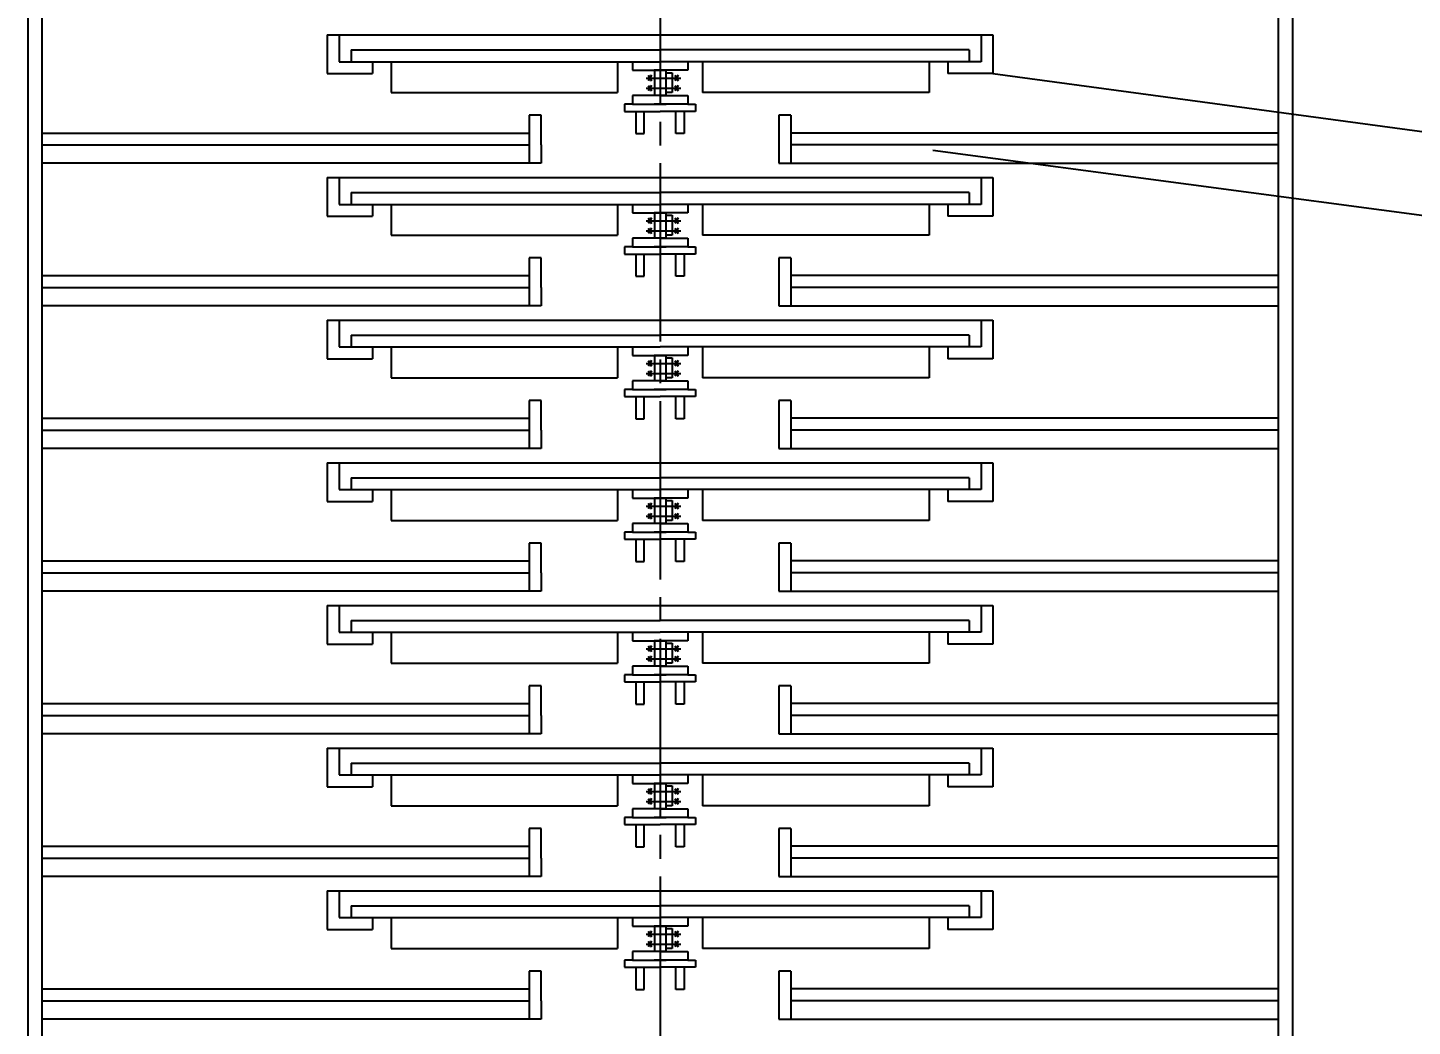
# Model space of a CAD drawing. Extents: x -42 to 819, y -365 to 844.
# Drawn here: x 106.7 to 223.2, y 549.7 to 633.7 of the extents above; entities that cross this region are included whole.
import ezdxf

# ---------------------------------------------------------------- set-up
doc = ezdxf.new("R2010")
doc.units = 0
doc.header["$MEASUREMENT"] = 0
doc.linetypes.add('CENTER', pattern=[20, 15, -1.5, 2, -1.5])
doc.layers.get('0').update_dxf_attribs({"linetype": 'CONTINUOUS'})
doc.layers.get('DEFPOINTS').update_dxf_attribs({"linetype": 'CONTINUOUS'})
for name, color, linetype in [('1', 2, 'CONTINUOUS'), ('2', 1, 'CONTINUOUS'), ('3', 3, 'CENTER'), ('DIM', 4, 'CONTINUOUS')]:
    doc.layers.add(name, color=color, linetype=linetype)
doc.styles.add('SBHZ', font='ROMANS', dxfattribs={"width": 0.85, "bigfont": 'SBTXT'})
doc.dimstyles.get("Standard").update_dxf_attribs({"dimtxt": 3, "dimasz": 3, "dimexe": 2, "dimexo": 0.0625, "dimgap": 1.2, "dimtad": 1, "dimdec": 4, "dimzin": 0, "dimdsep": 46, "dimtxsty": 'SBHZ', "dimcen": 0.09, "dimadec": 0, "dimazin": 0, "dimtfac": 1, "dimtdec": 4, "dimtmove": 2, "dimatfit": 3, "dimfxl": 0, "dimtolj": 1, "dimtzin": 0, "dimarcsym": 0})

# ---------------------------------------------------------------- blocks, each defined once
blk = doc.blocks.new('*D128')
at = {"color": 0, "linetype": 'ByBlock'}
for p, q in [((147.04, 735.5), (259.54, 735.5)), ((257.54, -209.76), (257.54, 732.5)), ((191.42, -212.76), (259.54, -212.76))]:
    blk.add_line(p, q, dxfattribs=at)
for points in [[(257.04, 732.5), (258.04, 732.5), (257.54, 735.5)], [(257.04, -209.76), (258.04, -209.76), (257.54, -212.76)]]:
    blk.add_solid(points, dxfattribs=at)
at = {"layer": 'DEFPOINTS', "color": 0, "linetype": 'ByBlock'}
for p in [(146.97, 735.5), (257.54, 735.5), (191.36, -212.76)]:
    blk.add_point(p, dxfattribs=at)
at = {"color": 0, "linetype": 'ByBlock', "insert": (254.84, 261.37), "char_height": 3, "attachment_point": 5, "rotation": 90, "style": 'SBHZ'}
blk.add_mtext('\\A1;~68300', dxfattribs=at)
blk = doc.blocks.new('*D74')
at = {"color": 0, "linetype": 'ByBlock'}
for p, q in [((267.62, 637.01), (330.8, 637.01)), ((328.8, -180.54), (328.8, 634.01)), ((267.62, -183.54), (330.8, -183.54))]:
    blk.add_line(p, q, dxfattribs=at)
for points in [[(328.3, 634.01), (329.3, 634.01), (328.8, 637.01)], [(328.3, -180.54), (329.3, -180.54), (328.8, -183.54)]]:
    blk.add_solid(points, dxfattribs=at)
at = {"layer": 'DEFPOINTS', "color": 0, "linetype": 'ByBlock'}
for p in [(267.56, 637.01), (328.8, 637.01), (267.56, -183.54)]:
    blk.add_point(p, dxfattribs=at)
at = {"color": 0, "linetype": 'ByBlock', "insert": (326.1, 226.74), "char_height": 3, "attachment_point": 5, "rotation": 90, "style": 'SBHZ'}
blk.add_mtext('\\A1;62100', dxfattribs=at)
blk = doc.blocks.new('*D73')
at = {"color": 0, "linetype": 'ByBlock'}
for p, q in [((204.83, 697.8), (260.08, 697.8)), ((258.08, 441.6), (258.08, 694.8)), ((204.83, 438.6), (260.08, 438.6))]:
    blk.add_line(p, q, dxfattribs=at)
for points in [[(257.58, 694.8), (258.58, 694.8), (258.08, 697.8)], [(257.58, 441.6), (258.58, 441.6), (258.08, 438.6)]]:
    blk.add_solid(points, dxfattribs=at)
at = {"layer": 'DEFPOINTS', "color": 0, "linetype": 'ByBlock'}
for p in [(204.77, 697.8), (258.08, 697.8), (204.77, 438.6)]:
    blk.add_point(p, dxfattribs=at)
at = {"color": 0, "linetype": 'ByBlock', "insert": (254.59, 568.2), "char_height": 3, "attachment_point": 5, "rotation": 90, "style": 'SBHZ'}
blk.add_mtext('\\A1;13000 (t=12)', dxfattribs=at)
blk = doc.blocks.new('*D126')
at = {"color": 0, "linetype": 'ByBlock'}
for p, q in [((177.12, 641.8), (216.92, 641.8)), ((214.92, 452.8), (214.92, 638.8)), ((164.32, 449.8), (216.92, 449.8))]:
    blk.add_line(p, q, dxfattribs=at)
for points in [[(214.42, 638.8), (215.42, 638.8), (214.92, 641.8)], [(214.42, 452.8), (215.42, 452.8), (214.92, 449.8)]]:
    blk.add_solid(points, dxfattribs=at)
at = {"layer": 'DEFPOINTS', "color": 0, "linetype": 'ByBlock'}
for p in [(177.06, 641.8), (214.92, 641.8), (164.26, 449.8)]:
    blk.add_point(p, dxfattribs=at)
at = {"color": 0, "linetype": 'ByBlock', "insert": (211.44, 545.8), "char_height": 3, "attachment_point": 5, "rotation": 90, "style": 'SBHZ'}
blk.add_mtext('\\A1;32X300(=9600)', dxfattribs=at)

msp = doc.modelspace()

# ---------------------------------------------------------------- linework, layer by layer
at = {"layer": '1'}
for p, q in [((187.91628, 629.8004), (283.65595, 616.88157)), ((182.86853, 623.34337), (283.65595, 609.98659))]:
    msp.add_line(p, q, dxfattribs=at)
at = {"layer": '2'}
for p, q in [((107.91628, 700.3004), (107.91628, 404.6004)), ((211.91628, 652.5004), (211.91628, 430.9004)), ((213.11628, 652.5004), (213.11628, 430.9004)), ((106.71628, 651.2004), (106.71628, 404.6004)), ((131.91628, 633.06372), (187.91628, 633.06372)), ((131.91628, 633.06372), (131.91628, 629.8004)), ((132.91628, 633.06372), (132.91628, 630.8004)), ((186.91628, 633.06372), (186.91628, 630.8004)), ((187.91628, 633.06372), (187.91628, 629.8004)), ((133.91628, 631.8004), (159.91628, 631.8004)), ((133.91628, 631.8004), (133.91628, 630.8004)), ((185.91628, 631.8004), (159.91628, 631.8004)), ((185.91628, 631.8004), (185.91628, 630.8004)), ((132.91628, 630.8004), (159.91628, 630.8004)), ((135.71317, 630.8004), (135.71317, 629.8004)), ((137.28068, 630.8004), (137.28068, 628.19548)), ((156.34099, 630.8004), (156.34099, 628.19548)), ((157.59145, 630.8004), (157.59145, 630.09003)), ((186.91628, 630.8004), (159.91628, 630.8004)), ((162.2411, 630.8004), (162.2411, 630.09003)), ((163.49157, 630.8004), (163.49157, 628.19548)), ((182.55187, 630.8004), (182.55187, 628.19548)), ((184.11938, 630.8004), (184.11938, 629.8004)), ((131.91628, 629.8004), (135.71317, 629.8004)), ((157.59145, 630.09003), (160.41628, 630.09003)), ((158.92489, 629.65307), (159.19131, 629.19161)), ((159.19131, 629.65307), (158.92489, 629.19161)), ((162.2411, 630.09003), (159.41628, 630.09003)), ((159.43464, 630.09003), (159.43464, 627.94291)), ((160.39791, 630.09003), (160.39791, 627.94291)), ((160.39791, 629.87526), (160.93707, 629.87526)), ((160.93707, 629.87526), (160.93707, 628.1968)), ((161.43675, 629.65307), (161.17032, 629.19161)), ((161.17032, 629.65307), (161.43675, 629.19161)), ((187.91628, 629.8004), (184.11938, 629.8004)), ((137.28068, 628.19548), (156.34099, 628.19548)), ((160.41628, 627.94291), (157.59145, 627.94291)), ((157.59145, 627.94291), (157.59145, 627.23254)), ((159.19131, 628.80718), (158.92489, 628.34572)), ((158.92489, 628.80718), (159.19131, 628.34572)), ((159.91628, 627.94291), (162.2411, 627.94291)), ((160.93707, 628.1968), (160.39791, 628.1968)), ((161.17032, 628.80718), (161.43675, 628.34572)), ((161.43675, 628.80718), (161.17032, 628.34572)), ((162.2411, 627.94291), (162.2411, 627.23254)), ((182.55187, 628.19548), (163.49157, 628.19548)), ((157.59145, 627.23254), (156.93146, 627.23254)), ((156.93146, 627.23254), (156.93146, 626.6227)), ((157.59145, 627.23254), (160.41628, 627.23254)), ((162.2411, 627.23254), (159.41628, 627.23254)), ((162.2411, 627.23254), (162.90109, 627.23254)), ((162.90109, 627.23254), (162.90109, 626.6227)), ((149.91628, 626.31051), (148.91628, 626.31051)), ((148.91628, 626.31051), (148.91628, 622.25379)), ((149.91628, 623.8004), (149.91628, 626.31051)), ((156.93146, 626.6227), (159.91628, 626.6227)), ((157.87975, 626.6227), (157.87975, 624.76307)), ((158.59061, 624.76307), (158.59061, 626.6227)), ((162.90109, 626.6227), (159.91628, 626.6227)), ((161.24195, 624.76307), (161.24195, 626.6227)), ((161.9528, 626.6227), (161.9528, 624.76307)), ((170.91628, 626.31051), (169.91628, 626.31051)), ((169.91628, 626.31051), (169.91628, 623.8004)), ((170.91628, 626.31051), (170.91628, 622.25379)), ((107.91628, 624.8004), (148.91628, 624.8004)), ((157.87975, 624.76307), (158.59061, 624.76307)), ((161.9528, 624.76307), (161.24195, 624.76307)), ((211.91628, 624.8004), (170.91628, 624.8004)), ((107.91628, 623.8004), (148.91628, 623.8004)), ((149.91628, 623.8004), (149.91628, 622.25379)), ((169.91628, 623.8004), (169.91628, 622.25379)), ((211.91628, 623.8004), (170.91628, 623.8004)), ((149.91628, 622.25379), (107.91628, 622.25379)), ((169.91628, 622.25379), (211.91628, 622.25379)), ((131.91628, 621.06372), (187.91628, 621.06372)), ((131.91628, 621.06372), (131.91628, 617.8004)), ((132.91628, 621.06372), (132.91628, 618.8004)), ((186.91628, 621.06372), (186.91628, 618.8004)), ((187.91628, 621.06372), (187.91628, 617.8004)), ((133.91628, 619.8004), (159.91628, 619.8004)), ((133.91628, 619.8004), (133.91628, 618.8004)), ((185.91628, 619.8004), (159.91628, 619.8004)), ((185.91628, 619.8004), (185.91628, 618.8004)), ((132.91628, 618.8004), (159.91628, 618.8004)), ((135.71317, 618.8004), (135.71317, 617.8004)), ((137.28068, 618.8004), (137.28068, 616.19548)), ((156.34099, 618.8004), (156.34099, 616.19548)), ((157.59145, 618.8004), (157.59145, 618.09003)), ((186.91628, 618.8004), (159.91628, 618.8004)), ((162.2411, 618.8004), (162.2411, 618.09003)), ((163.49157, 618.8004), (163.49157, 616.19548)), ((182.55187, 618.8004), (182.55187, 616.19548)), ((184.11938, 618.8004), (184.11938, 617.8004)), ((131.91628, 617.8004), (135.71317, 617.8004)), ((157.59145, 618.09003), (160.41628, 618.09003)), ((159.19131, 617.65307), (158.92489, 617.19161)), ((158.92489, 617.65307), (159.19131, 617.19161)), ((162.2411, 618.09003), (159.41628, 618.09003)), ((159.43464, 618.09003), (159.43464, 615.94291)), ((160.39791, 618.09003), (160.39791, 615.94291)), ((160.39791, 617.87526), (160.93707, 617.87526)), ((160.93707, 617.87526), (160.93707, 616.1968)), ((161.17032, 617.65307), (161.43675, 617.19161)), ((161.43675, 617.65307), (161.17032, 617.19161)), ((187.91628, 617.8004), (184.11938, 617.8004)), ((158.92489, 616.80718), (159.19131, 616.34572)), ((159.19131, 616.80718), (158.92489, 616.34572)), ((161.43675, 616.80718), (161.17032, 616.34572)), ((161.17032, 616.80718), (161.43675, 616.34572)), ((137.28068, 616.19548), (156.34099, 616.19548)), ((157.59145, 615.23254), (156.93146, 615.23254)), ((156.93146, 615.23254), (156.93146, 614.6227)), ((160.41628, 615.94291), (157.59145, 615.94291)), ((157.59145, 615.94291), (157.59145, 615.23254)), ((157.59145, 615.23254), (160.41628, 615.23254)), ((162.2411, 615.23254), (159.41628, 615.23254)), ((159.91628, 615.94291), (162.2411, 615.94291)), ((160.93707, 616.1968), (160.39791, 616.1968)), ((162.2411, 615.94291), (162.2411, 615.23254)), ((162.2411, 615.23254), (162.90109, 615.23254)), ((162.90109, 615.23254), (162.90109, 614.6227)), ((182.55187, 616.19548), (163.49157, 616.19548)), ((149.91628, 614.31051), (148.91628, 614.31051)), ((148.91628, 614.31051), (148.91628, 610.25379)), ((149.91628, 611.8004), (149.91628, 614.31051)), ((156.93146, 614.6227), (159.91628, 614.6227)), ((157.87975, 614.6227), (157.87975, 612.76307)), ((158.59061, 612.76307), (158.59061, 614.6227)), ((162.90109, 614.6227), (159.91628, 614.6227)), ((161.24195, 612.76307), (161.24195, 614.6227)), ((161.9528, 614.6227), (161.9528, 612.76307)), ((170.91628, 614.31051), (169.91628, 614.31051)), ((169.91628, 614.31051), (169.91628, 611.8004)), ((170.91628, 614.31051), (170.91628, 610.25379)), ((107.91628, 612.8004), (148.91628, 612.8004)), ((157.87975, 612.76307), (158.59061, 612.76307)), ((161.9528, 612.76307), (161.24195, 612.76307)), ((211.91628, 612.8004), (170.91628, 612.8004)), ((107.91628, 611.8004), (148.91628, 611.8004)), ((149.91628, 611.8004), (149.91628, 610.25379)), ((169.91628, 611.8004), (169.91628, 610.25379)), ((211.91628, 611.8004), (170.91628, 611.8004)), ((149.91628, 610.25379), (107.91628, 610.25379)), ((169.91628, 610.25379), (211.91628, 610.25379)), ((131.91628, 609.06372), (187.91628, 609.06372)), ((131.91628, 609.06372), (131.91628, 605.8004)), ((132.91628, 609.06372), (132.91628, 606.8004)), ((186.91628, 609.06372), (186.91628, 606.8004)), ((187.91628, 609.06372), (187.91628, 605.8004)), ((133.91628, 607.8004), (159.91628, 607.8004)), ((133.91628, 607.8004), (133.91628, 606.8004)), ((185.91628, 607.8004), (159.91628, 607.8004)), ((185.91628, 607.8004), (185.91628, 606.8004)), ((131.91628, 605.8004), (135.71317, 605.8004)), ((132.91628, 606.8004), (159.91628, 606.8004)), ((135.71317, 606.8004), (135.71317, 605.8004)), ((137.28068, 606.8004), (137.28068, 604.19548)), ((156.34099, 606.8004), (156.34099, 604.19548)), ((157.59145, 606.8004), (157.59145, 606.09003)), ((157.59145, 606.09003), (160.41628, 606.09003)), ((162.2411, 606.09003), (159.41628, 606.09003)), ((159.43464, 606.09003), (159.43464, 603.94291)), ((186.91628, 606.8004), (159.91628, 606.8004)), ((160.39791, 606.09003), (160.39791, 603.94291)), ((160.39791, 605.87526), (160.93707, 605.87526)), ((160.93707, 605.87526), (160.93707, 604.1968)), ((162.2411, 606.8004), (162.2411, 606.09003)), ((163.49157, 606.8004), (163.49157, 604.19548)), ((182.55187, 606.8004), (182.55187, 604.19548)), ((184.11938, 606.8004), (184.11938, 605.8004)), ((187.91628, 605.8004), (184.11938, 605.8004)), ((159.19131, 605.65307), (158.92489, 605.19161)), ((158.92489, 605.65307), (159.19131, 605.19161)), ((158.92489, 604.80718), (159.19131, 604.34572)), ((159.19131, 604.80718), (158.92489, 604.34572)), ((161.17032, 605.65307), (161.43675, 605.19161)), ((161.43675, 605.65307), (161.17032, 605.19161)), ((161.43675, 604.80718), (161.17032, 604.34572)), ((161.17032, 604.80718), (161.43675, 604.34572)), ((137.28068, 604.19548), (156.34099, 604.19548)), ((160.41628, 603.94291), (157.59145, 603.94291)), ((157.59145, 603.94291), (157.59145, 603.23254)), ((159.91628, 603.94291), (162.2411, 603.94291)), ((160.93707, 604.1968), (160.39791, 604.1968)), ((162.2411, 603.94291), (162.2411, 603.23254)), ((182.55187, 604.19548), (163.49157, 604.19548)), ((149.91628, 602.31051), (148.91628, 602.31051)), ((148.91628, 602.31051), (148.91628, 598.25379)), ((149.91628, 599.8004), (149.91628, 602.31051)), ((157.59145, 603.23254), (156.93146, 603.23254)), ((156.93146, 603.23254), (156.93146, 602.6227)), ((156.93146, 602.6227), (159.91628, 602.6227)), ((157.59145, 603.23254), (160.41628, 603.23254)), ((157.87975, 602.6227), (157.87975, 600.76307)), ((158.59061, 600.76307), (158.59061, 602.6227)), ((162.2411, 603.23254), (159.41628, 603.23254)), ((162.90109, 602.6227), (159.91628, 602.6227)), ((161.24195, 600.76307), (161.24195, 602.6227)), ((161.9528, 602.6227), (161.9528, 600.76307)), ((162.2411, 603.23254), (162.90109, 603.23254)), ((162.90109, 603.23254), (162.90109, 602.6227)), ((170.91628, 602.31051), (169.91628, 602.31051)), ((169.91628, 602.31051), (169.91628, 599.8004)), ((170.91628, 602.31051), (170.91628, 598.25379)), ((107.91628, 600.8004), (148.91628, 600.8004)), ((157.87975, 600.76307), (158.59061, 600.76307)), ((161.9528, 600.76307), (161.24195, 600.76307)), ((211.91628, 600.8004), (170.91628, 600.8004)), ((107.91628, 599.8004), (148.91628, 599.8004)), ((149.91628, 599.8004), (149.91628, 598.25379)), ((169.91628, 599.8004), (169.91628, 598.25379)), ((211.91628, 599.8004), (170.91628, 599.8004)), ((149.91628, 598.25379), (107.91628, 598.25379)), ((169.91628, 598.25379), (211.91628, 598.25379)), ((131.91628, 597.06372), (187.91628, 597.06372)), ((131.91628, 597.06372), (131.91628, 593.8004)), ((132.91628, 597.06372), (132.91628, 594.8004)), ((186.91628, 597.06372), (186.91628, 594.8004)), ((187.91628, 597.06372), (187.91628, 593.8004)), ((133.91628, 595.8004), (159.91628, 595.8004)), ((133.91628, 595.8004), (133.91628, 594.8004)), ((185.91628, 595.8004), (159.91628, 595.8004)), ((185.91628, 595.8004), (185.91628, 594.8004)), ((132.91628, 594.8004), (159.91628, 594.8004)), ((135.71317, 594.8004), (135.71317, 593.8004)), ((137.28068, 594.8004), (137.28068, 592.19548)), ((156.34099, 594.8004), (156.34099, 592.19548)), ((157.59145, 594.8004), (157.59145, 594.09003)), ((157.59145, 594.09003), (160.41628, 594.09003)), ((162.2411, 594.09003), (159.41628, 594.09003)), ((159.43464, 594.09003), (159.43464, 591.94291)), ((186.91628, 594.8004), (159.91628, 594.8004)), ((160.39791, 594.09003), (160.39791, 591.94291)), ((162.2411, 594.8004), (162.2411, 594.09003)), ((163.49157, 594.8004), (163.49157, 592.19548)), ((182.55187, 594.8004), (182.55187, 592.19548)), ((184.11938, 594.8004), (184.11938, 593.8004)), ((131.91628, 593.8004), (135.71317, 593.8004)), ((159.19131, 593.65307), (158.92489, 593.19161)), ((158.92489, 593.65307), (159.19131, 593.19161)), ((160.39791, 593.87526), (160.93707, 593.87526)), ((160.93707, 593.87526), (160.93707, 592.1968)), ((161.17032, 593.65307), (161.43675, 593.19161)), ((161.43675, 593.65307), (161.17032, 593.19161)), ((187.91628, 593.8004), (184.11938, 593.8004)), ((137.28068, 592.19548), (156.34099, 592.19548)), ((160.41628, 591.94291), (157.59145, 591.94291)), ((157.59145, 591.94291), (157.59145, 591.23254)), ((158.92489, 592.80718), (159.19131, 592.34572)), ((159.19131, 592.80718), (158.92489, 592.34572)), ((159.91628, 591.94291), (162.2411, 591.94291)), ((160.93707, 592.1968), (160.39791, 592.1968)), ((161.43675, 592.80718), (161.17032, 592.34572)), ((161.17032, 592.80718), (161.43675, 592.34572)), ((162.2411, 591.94291), (162.2411, 591.23254)), ((182.55187, 592.19548), (163.49157, 592.19548)), ((157.59145, 591.23254), (156.93146, 591.23254)), ((156.93146, 591.23254), (156.93146, 590.6227)), ((156.93146, 590.6227), (159.91628, 590.6227)), ((157.59145, 591.23254), (160.41628, 591.23254)), ((157.87975, 590.6227), (157.87975, 588.76307)), ((158.59061, 588.76307), (158.59061, 590.6227)), ((162.2411, 591.23254), (159.41628, 591.23254)), ((162.90109, 590.6227), (159.91628, 590.6227)), ((161.24195, 588.76307), (161.24195, 590.6227)), ((161.9528, 590.6227), (161.9528, 588.76307)), ((162.2411, 591.23254), (162.90109, 591.23254)), ((162.90109, 591.23254), (162.90109, 590.6227)), ((149.91628, 590.31051), (148.91628, 590.31051)), ((148.91628, 590.31051), (148.91628, 586.25379)), ((149.91628, 587.8004), (149.91628, 590.31051)), ((170.91628, 590.31051), (169.91628, 590.31051)), ((169.91628, 590.31051), (169.91628, 587.8004)), ((170.91628, 590.31051), (170.91628, 586.25379)), ((107.91628, 588.8004), (148.91628, 588.8004)), ((157.87975, 588.76307), (158.59061, 588.76307)), ((161.9528, 588.76307), (161.24195, 588.76307)), ((211.91628, 588.8004), (170.91628, 588.8004)), ((107.91628, 587.8004), (148.91628, 587.8004)), ((149.91628, 587.8004), (149.91628, 586.25379)), ((169.91628, 587.8004), (169.91628, 586.25379)), ((211.91628, 587.8004), (170.91628, 587.8004)), ((149.91628, 586.25379), (107.91628, 586.25379)), ((169.91628, 586.25379), (211.91628, 586.25379)), ((131.91628, 585.06372), (187.91628, 585.06372)), ((131.91628, 585.06372), (131.91628, 581.8004)), ((132.91628, 585.06372), (132.91628, 582.8004)), ((186.91628, 585.06372), (186.91628, 582.8004)), ((187.91628, 585.06372), (187.91628, 581.8004)), ((133.91628, 583.8004), (159.91628, 583.8004)), ((133.91628, 583.8004), (133.91628, 582.8004)), ((185.91628, 583.8004), (159.91628, 583.8004)), ((185.91628, 583.8004), (185.91628, 582.8004)), ((132.91628, 582.8004), (159.91628, 582.8004)), ((135.71317, 582.8004), (135.71317, 581.8004)), ((137.28068, 582.8004), (137.28068, 580.19548)), ((156.34099, 582.8004), (156.34099, 580.19548)), ((157.59145, 582.8004), (157.59145, 582.09003)), ((186.91628, 582.8004), (159.91628, 582.8004)), ((162.2411, 582.8004), (162.2411, 582.09003)), ((163.49157, 582.8004), (163.49157, 580.19548)), ((182.55187, 582.8004), (182.55187, 580.19548)), ((184.11938, 582.8004), (184.11938, 581.8004)), ((131.91628, 581.8004), (135.71317, 581.8004)), ((157.59145, 582.09003), (160.41628, 582.09003)), ((159.19131, 581.65307), (158.92489, 581.19161)), ((158.92489, 581.65307), (159.19131, 581.19161)), ((162.2411, 582.09003), (159.41628, 582.09003)), ((159.43464, 582.09003), (159.43464, 579.94291)), ((160.39791, 582.09003), (160.39791, 579.94291)), ((160.39791, 581.87526), (160.93707, 581.87526)), ((160.93707, 581.87526), (160.93707, 580.1968)), ((161.17032, 581.65307), (161.43675, 581.19161)), ((161.43675, 581.65307), (161.17032, 581.19161)), ((187.91628, 581.8004), (184.11938, 581.8004)), ((137.28068, 580.19548), (156.34099, 580.19548)), ((158.92489, 580.80718), (159.19131, 580.34572)), ((159.19131, 580.80718), (158.92489, 580.34572)), ((160.93707, 580.1968), (160.39791, 580.1968)), ((161.43675, 580.80718), (161.17032, 580.34572)), ((161.17032, 580.80718), (161.43675, 580.34572)), ((182.55187, 580.19548), (163.49157, 580.19548)), ((157.59145, 579.23254), (156.93146, 579.23254)), ((156.93146, 579.23254), (156.93146, 578.6227)), ((160.41628, 579.94291), (157.59145, 579.94291)), ((157.59145, 579.94291), (157.59145, 579.23254)), ((157.59145, 579.23254), (160.41628, 579.23254)), ((162.2411, 579.23254), (159.41628, 579.23254)), ((159.91628, 579.94291), (162.2411, 579.94291)), ((162.2411, 579.94291), (162.2411, 579.23254)), ((162.2411, 579.23254), (162.90109, 579.23254)), ((162.90109, 579.23254), (162.90109, 578.6227)), ((149.91628, 578.31051), (148.91628, 578.31051)), ((148.91628, 578.31051), (148.91628, 574.25379)), ((149.91628, 575.8004), (149.91628, 578.31051)), ((156.93146, 578.6227), (159.91628, 578.6227)), ((157.87975, 578.6227), (157.87975, 576.76307)), ((158.59061, 576.76307), (158.59061, 578.6227)), ((162.90109, 578.6227), (159.91628, 578.6227)), ((161.24195, 576.76307), (161.24195, 578.6227)), ((161.9528, 578.6227), (161.9528, 576.76307)), ((170.91628, 578.31051), (169.91628, 578.31051)), ((169.91628, 578.31051), (169.91628, 575.8004)), ((170.91628, 578.31051), (170.91628, 574.25379)), ((107.91628, 576.8004), (148.91628, 576.8004)), ((157.87975, 576.76307), (158.59061, 576.76307)), ((161.9528, 576.76307), (161.24195, 576.76307)), ((211.91628, 576.8004), (170.91628, 576.8004)), ((107.91628, 575.8004), (148.91628, 575.8004)), ((149.91628, 575.8004), (149.91628, 574.25379)), ((169.91628, 575.8004), (169.91628, 574.25379)), ((211.91628, 575.8004), (170.91628, 575.8004)), ((149.91628, 574.25379), (107.91628, 574.25379)), ((169.91628, 574.25379), (211.91628, 574.25379)), ((131.91628, 573.06372), (187.91628, 573.06372)), ((131.91628, 573.06372), (131.91628, 569.8004)), ((132.91628, 573.06372), (132.91628, 570.8004)), ((186.91628, 573.06372), (186.91628, 570.8004)), ((187.91628, 573.06372), (187.91628, 569.8004)), ((132.91628, 570.8004), (159.91628, 570.8004)), ((133.91628, 571.8004), (159.91628, 571.8004)), ((133.91628, 571.8004), (133.91628, 570.8004)), ((135.71317, 570.8004), (135.71317, 569.8004)), ((137.28068, 570.8004), (137.28068, 568.19548)), ((156.34099, 570.8004), (156.34099, 568.19548)), ((157.59145, 570.8004), (157.59145, 570.09003)), ((185.91628, 571.8004), (159.91628, 571.8004)), ((186.91628, 570.8004), (159.91628, 570.8004)), ((162.2411, 570.8004), (162.2411, 570.09003)), ((163.49157, 570.8004), (163.49157, 568.19548)), ((182.55187, 570.8004), (182.55187, 568.19548)), ((184.11938, 570.8004), (184.11938, 569.8004)), ((185.91628, 571.8004), (185.91628, 570.8004)), ((131.91628, 569.8004), (135.71317, 569.8004)), ((157.59145, 570.09003), (160.41628, 570.09003)), ((159.19131, 569.65307), (158.92489, 569.19161)), ((158.92489, 569.65307), (159.19131, 569.19161)), ((162.2411, 570.09003), (159.41628, 570.09003)), ((159.43464, 570.09003), (159.43464, 567.94291)), ((160.39791, 570.09003), (160.39791, 567.94291)), ((160.39791, 569.87526), (160.93707, 569.87526)), ((160.93707, 569.87526), (160.93707, 568.1968)), ((161.17032, 569.65307), (161.43675, 569.19161)), ((161.43675, 569.65307), (161.17032, 569.19161)), ((187.91628, 569.8004), (184.11938, 569.8004)), ((158.92489, 568.80718), (159.19131, 568.34572)), ((159.19131, 568.80718), (158.92489, 568.34572)), ((161.43675, 568.80718), (161.17032, 568.34572)), ((161.17032, 568.80718), (161.43675, 568.34572)), ((137.28068, 568.19548), (156.34099, 568.19548)), ((160.41628, 567.94291), (157.59145, 567.94291)), ((157.59145, 567.94291), (157.59145, 567.23254)), ((159.91628, 567.94291), (162.2411, 567.94291)), ((160.93707, 568.1968), (160.39791, 568.1968)), ((162.2411, 567.94291), (162.2411, 567.23254)), ((182.55187, 568.19548), (163.49157, 568.19548)), ((149.91628, 566.31051), (148.91628, 566.31051)), ((148.91628, 566.31051), (148.91628, 562.25379)), ((149.91628, 563.8004), (149.91628, 566.31051)), ((157.59145, 567.23254), (156.93146, 567.23254)), ((156.93146, 567.23254), (156.93146, 566.6227)), ((156.93146, 566.6227), (159.91628, 566.6227)), ((157.59145, 567.23254), (160.41628, 567.23254)), ((157.87975, 566.6227), (157.87975, 564.76307)), ((158.59061, 564.76307), (158.59061, 566.6227)), ((162.2411, 567.23254), (159.41628, 567.23254)), ((162.90109, 566.6227), (159.91628, 566.6227)), ((161.24195, 564.76307), (161.24195, 566.6227)), ((161.9528, 566.6227), (161.9528, 564.76307)), ((162.2411, 567.23254), (162.90109, 567.23254)), ((162.90109, 567.23254), (162.90109, 566.6227)), ((170.91628, 566.31051), (169.91628, 566.31051)), ((169.91628, 566.31051), (169.91628, 563.8004)), ((170.91628, 566.31051), (170.91628, 562.25379)), ((107.91628, 564.8004), (148.91628, 564.8004)), ((107.91628, 563.8004), (148.91628, 563.8004)), ((149.91628, 563.8004), (149.91628, 562.25379)), ((157.87975, 564.76307), (158.59061, 564.76307)), ((161.9528, 564.76307), (161.24195, 564.76307)), ((169.91628, 563.8004), (169.91628, 562.25379)), ((211.91628, 564.8004), (170.91628, 564.8004)), ((211.91628, 563.8004), (170.91628, 563.8004)), ((149.91628, 562.25379), (107.91628, 562.25379)), ((169.91628, 562.25379), (211.91628, 562.25379)), ((131.91628, 561.06372), (187.91628, 561.06372)), ((131.91628, 561.06372), (131.91628, 557.8004)), ((132.91628, 561.06372), (132.91628, 558.8004)), ((186.91628, 561.06372), (186.91628, 558.8004)), ((187.91628, 561.06372), (187.91628, 557.8004)), ((133.91628, 559.8004), (159.91628, 559.8004)), ((133.91628, 559.8004), (133.91628, 558.8004)), ((185.91628, 559.8004), (159.91628, 559.8004)), ((185.91628, 559.8004), (185.91628, 558.8004)), ((132.91628, 558.8004), (159.91628, 558.8004)), ((135.71317, 558.8004), (135.71317, 557.8004)), ((137.28068, 558.8004), (137.28068, 556.19548)), ((156.34099, 558.8004), (156.34099, 556.19548)), ((157.59145, 558.8004), (157.59145, 558.09003)), ((157.59145, 558.09003), (160.41628, 558.09003)), ((162.2411, 558.09003), (159.41628, 558.09003)), ((159.43464, 558.09003), (159.43464, 555.94291)), ((186.91628, 558.8004), (159.91628, 558.8004)), ((160.39791, 558.09003), (160.39791, 555.94291)), ((162.2411, 558.8004), (162.2411, 558.09003)), ((163.49157, 558.8004), (163.49157, 556.19548)), ((182.55187, 558.8004), (182.55187, 556.19548)), ((184.11938, 558.8004), (184.11938, 557.8004)), ((131.91628, 557.8004), (135.71317, 557.8004)), ((159.19131, 557.65307), (158.92489, 557.19161)), ((158.92489, 557.65307), (159.19131, 557.19161)), ((158.92489, 556.80718), (159.19131, 556.34572)), ((159.19131, 556.80718), (158.92489, 556.34572)), ((160.39791, 557.87526), (160.93707, 557.87526)), ((160.93707, 557.87526), (160.93707, 556.1968)), ((161.17032, 557.65307), (161.43675, 557.19161)), ((161.43675, 557.65307), (161.17032, 557.19161)), ((161.43675, 556.80718), (161.17032, 556.34572)), ((161.17032, 556.80718), (161.43675, 556.34572)), ((187.91628, 557.8004), (184.11938, 557.8004)), ((137.28068, 556.19548), (156.34099, 556.19548)), ((160.41628, 555.94291), (157.59145, 555.94291)), ((157.59145, 555.94291), (157.59145, 555.23254)), ((159.91628, 555.94291), (162.2411, 555.94291)), ((160.93707, 556.1968), (160.39791, 556.1968)), ((162.2411, 555.94291), (162.2411, 555.23254)), ((182.55187, 556.19548), (163.49157, 556.19548)), ((157.59145, 555.23254), (156.93146, 555.23254)), ((156.93146, 555.23254), (156.93146, 554.6227)), ((156.93146, 554.6227), (159.91628, 554.6227)), ((157.59145, 555.23254), (160.41628, 555.23254)), ((157.87975, 554.6227), (157.87975, 552.76307)), ((158.59061, 552.76307), (158.59061, 554.6227)), ((162.2411, 555.23254), (159.41628, 555.23254)), ((162.90109, 554.6227), (159.91628, 554.6227)), ((161.24195, 552.76307), (161.24195, 554.6227)), ((161.9528, 554.6227), (161.9528, 552.76307)), ((162.2411, 555.23254), (162.90109, 555.23254)), ((162.90109, 555.23254), (162.90109, 554.6227)), ((149.91628, 554.31051), (148.91628, 554.31051)), ((148.91628, 554.31051), (148.91628, 550.25379)), ((149.91628, 551.8004), (149.91628, 554.31051)), ((170.91628, 554.31051), (169.91628, 554.31051)), ((169.91628, 554.31051), (169.91628, 551.8004)), ((170.91628, 554.31051), (170.91628, 550.25379)), ((107.91628, 552.8004), (148.91628, 552.8004)), ((157.87975, 552.76307), (158.59061, 552.76307)), ((161.9528, 552.76307), (161.24195, 552.76307)), ((211.91628, 552.8004), (170.91628, 552.8004)), ((107.91628, 551.8004), (148.91628, 551.8004)), ((149.91628, 551.8004), (149.91628, 550.25379)), ((169.91628, 551.8004), (169.91628, 550.25379)), ((211.91628, 551.8004), (170.91628, 551.8004)), ((149.91628, 550.25379), (107.91628, 550.25379)), ((169.91628, 550.25379), (211.91628, 550.25379))]:
    msp.add_line(p, q, dxfattribs=at)
at = {"layer": '3'}
for p, q in [((159.91628, 742.25197), (159.91628, -128.75833)), ((158.73828, 629.42234), (161.65001, 629.42234)), ((158.73828, 628.57645), (161.65001, 628.57645)), ((158.73828, 617.42234), (161.65001, 617.42234)), ((158.73828, 616.57645), (161.65001, 616.57645)), ((158.73828, 605.42234), (161.65001, 605.42234)), ((158.73828, 604.57645), (161.65001, 604.57645)), ((158.73828, 593.42234), (161.65001, 593.42234)), ((158.73828, 592.57645), (161.65001, 592.57645)), ((158.73828, 581.42234), (161.65001, 581.42234)), ((158.73828, 580.57645), (161.65001, 580.57645)), ((158.73828, 569.42234), (161.65001, 569.42234)), ((158.73828, 568.57645), (161.65001, 568.57645)), ((158.73828, 557.42234), (161.65001, 557.42234)), ((158.73828, 556.57645), (161.65001, 556.57645))]:
    msp.add_line(p, q, dxfattribs=at)

# ---------------------------------------------------------------- dimensions: what is measured, and where the dimension line sits
at = {"layer": '1'}
dim = msp.add_linear_dim(base=(281.20047, 735.5004), p1=(215.01628, -212.75833), p2=(170.63038, 735.5004), angle=90, text='~68300', dimstyle='Standard', dxfattribs=at)
dim.commit()
dim.dimension.update_dxf_attribs({"geometry": '*D128', "text_midpoint": (278.50047, 261.37104), "insert": (23.65753, 0)})
at = {"layer": 'DIM'}
for base, p1, p2, text, picture, middle, set_off in [((274.35789, 697.8004), (213.11628, -122.75833), (213.11628, 697.8004), '62100', '*D74', (271.65789, 287.52104), (-54.44438, 60.78555)), ((266.42466, 697.8004), (213.11628, 438.6004), (213.11628, 697.8004), '13000 (t=12)', '*D73', (262.93895, 568.2004), (8.34692, 0)), ((238.58001, 641.8004), (187.91628, 449.8004), (200.71628, 641.8004), '32X300(=9600)', '*D126', (235.09429, 545.8004), (23.65753, 0))]:
    dim = msp.add_linear_dim(base=base, p1=p1, p2=p2, angle=90, text=text, dimstyle='Standard', dxfattribs=at)
    dim.commit()
    dim.dimension.update_dxf_attribs({"geometry": picture, "text_midpoint": middle, "insert": set_off})

doc.saveas('drawing.dxf')
